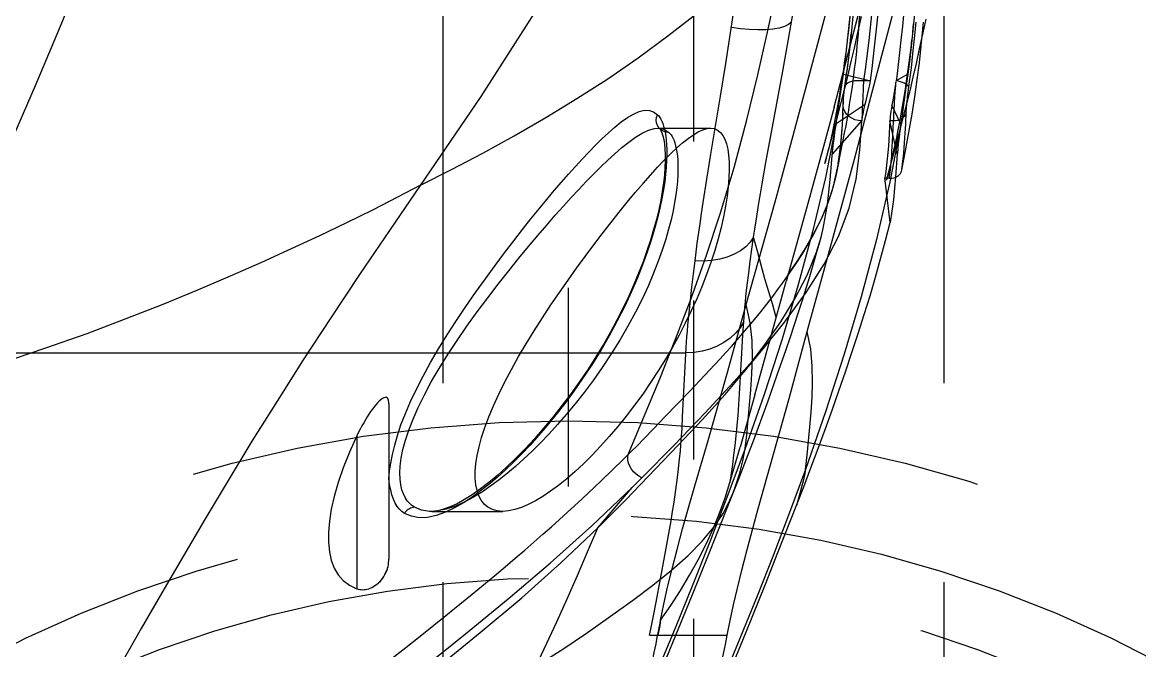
# Model space of a CAD drawing. Header units: inches. Extents: x 143011 to 144494, y -46023 to -44974.
# Drawn here: x 143811.85 to 143829.7, y -45223.59 to -45213.56 of the extents above; entities that cross this region are included whole.
import ezdxf

# ---------------------------------------------------------------- set-up
doc = ezdxf.new("R2010")
doc.units = ezdxf.units.IN
doc.header["$LTSCALE"] = 2
doc.header["$MEASUREMENT"] = 0
for name, pattern in [('CENTER', [50.8, 31.75, -6.35, 6.35, -6.35]), ('DASHED', [0.75, 0.5, -0.25]), ('HIDDEN', [9.525, 6.35, -3.175])]:
    doc.linetypes.add(name, pattern=pattern)
doc.layers.get('0').update_dxf_attribs({"linetype": 'CONTINUOUS'})
for name, color, linetype in [('CAV-COR', 1, 'CONTINUOUS'), ('DEFAULT_2', 8, 'HIDDEN'), ('SP', 3, 'CONTINUOUS'), ('wr2', 41, 'DASHED')]:
    doc.layers.add(name, color=color, linetype=linetype)

# ---------------------------------------------------------------- blocks, each defined once
blk = doc.blocks.new('20151030.171830')
at = {"color": 8, "linetype": 'HIDDEN'}
blk.add_circle((0, 0), 21.5, dxfattribs=at)
at = {"layer": 'SP', "linetype": 'CENTER', "ltscale": 0.25}
blk.add_line((0, -24), (0, 24), dxfattribs=at)
at = {"layer": 'SP', "linetype": 'HIDDEN'}
for radius in [20, 19]:
    blk.add_circle((0, 0), radius, dxfattribs=at)

msp = doc.modelspace()

# ---------------------------------------------------------------- linework, layer by layer
at = {"layer": 'CAV-COR', "linetype": 'ByBlock'}
for p, q in [((143825.284, -45215.212), (143825.874, -45212.96)), ((143825.93, -45213.383), (143825.908, -45213.615)), ((143825.908, -45213.615), (143825.885, -45213.841)), ((143826.104, -45213.816), (143826.13, -45213.555)), ((143825.885, -45213.841), (143825.869, -45213.988)), ((143825.869, -45213.988), (143825.853, -45214.134)), ((143825.853, -45214.134), (143825.836, -45214.278)), ((143825.293, -45214.493), (143825.241, -45214.489)), ((143825.288, -45214.598), (143825.293, -45214.493)), ((143825.4, -45214.493), (143825.293, -45214.493)), ((143825.371, -45214.616), (143825.386, -45214.553)), ((143825.386, -45214.553), (143825.4, -45214.493)), ((143826.106, -45214.744), (143826.146, -45214.47)), ((143825.273, -45214.928), (143825.28, -45214.766)), ((143825.28, -45214.766), (143825.288, -45214.598)), ((143825.782, -45214.851), (143825.789, -45214.736)), ((143825.269, -45215.023), (143825.273, -45214.928)), ((143825.775, -45214.959), (143825.782, -45214.851)), ((143825.267, -45215.102), (143825.269, -45215.023)), ((143825.286, -45214.995), (143825.294, -45214.954)), ((143825.772, -45215.009), (143825.775, -45214.959)), ((143825.961, -45215.184), (143825.97, -45214.988)), ((143822.001, -45215.246), (143822.847, -45215.246)), ((143825.709, -45215.131), (143825.704, -45215.232)), ((143825.768, -45215.131), (143825.709, -45215.131)), ((143825.762, -45215.259), (143825.768, -45215.131)), ((143824.953, -45215.493), (143824.986, -45215.323)), ((143824.889, -45215.812), (143824.921, -45215.653)), ((143824.921, -45215.653), (143824.953, -45215.493)), ((143824.853, -45215.982), (143824.889, -45215.812)), ((143825.699, -45216.045), (143825.711, -45215.953)), ((143825.712, -45216.755), (143825.628, -45216.04)), ((143825.628, -45216.04), (143825.699, -45216.045)), ((143824.389, -45218.494), (143824.714, -45217.315)), ((143824.098, -45219.562), (143824.389, -45218.494)), ((143822.032, -45219.249), (143822.233, -45218.75)), ((143823.909, -45219.187), (143824.05, -45218.782)), ((143822.75, -45219.195), (143822.914, -45219.019)), ((143822.519, -45219.438), (143822.75, -45219.195)), ((143823.762, -45219.601), (143823.909, -45219.187)), ((143821.529, -45220.458), (143822.032, -45219.249)), ((143822.117, -45219.858), (143822.519, -45219.438)), ((143817.707, -45219.646), (143817.707, -45222.128)), ((143821.941, -45220.041), (143822.117, -45219.858)), ((143821.778, -45220.207), (143821.941, -45220.041)), ((143817.197, -45220.158), (143817.197, -45222.601)), ((143821.676, -45220.311), (143821.778, -45220.207)), ((143821.45, -45220.536), (143821.577, -45220.41)), ((143821.577, -45220.41), (143821.676, -45220.311)), ((143823.283, -45220.871), (143823.445, -45220.457)), ((143821.281, -45220.701), (143821.45, -45220.536)), ((143821.67, -45220.907), (143821.745, -45220.832)), ((143821.042, -45221.629), (143821.593, -45220.982)), ((143821.593, -45220.982), (143821.67, -45220.907)), ((143822.811, -45222.06), (143823.283, -45220.871)), ((143823.92, -45222.024), (143824.332, -45220.974)), ((143818.394, -45221.366), (143819.526, -45221.366)), ((143818.462, -45221.433), (143818.322, -45221.463)), ((143823.72, -45222.526), (143823.92, -45222.024)), ((143819.04, -45222.686), (143819.398, -45222.389)), ((143823.416, -45223.279), (143823.72, -45222.526)), ((143818.644, -45223.009), (143819.04, -45222.686)), ((143819.652, -45224.691), (143820.388, -45223.128)), ((143821.995, -45224.056), (143822.412, -45223.044)), ((143823.003, -45224.286), (143823.416, -45223.279)), ((143822.289, -45223.344), (143823.112, -45223.344))]:
    msp.add_line(p, q, dxfattribs=at)
for points in [[(143824.541, -45204.478), (143824.047, -45205.646), (143823.51, -45206.842), (143822.92, -45208.072), (143822.28, -45209.336), (143821.6, -45210.638), (143820.87, -45211.981), (143820.066, -45213.353), (143819.176, -45214.743)], [(143810.815, -45217.425), (143811.666, -45215.488), (143812.066, -45214.564), (143812.449, -45213.657), (143812.816, -45212.763), (143813.164, -45211.885), (143813.495, -45211.02), (143813.807, -45210.171), (143814.103, -45209.335), (143814.386, -45208.511), (143814.659, -45207.698), (143814.923, -45206.897), (143815.162, -45206.115)], [(143825.293, -45214.493), (143825.323, -45214.272), (143825.35, -45214.056), (143825.375, -45213.844), (143825.397, -45213.637), (143825.418, -45213.435), (143825.436, -45213.235), (143825.454, -45213.038), (143825.47, -45212.843), (143825.485, -45212.649), (143825.499, -45212.455), (143825.564, -45211.476)], [(143818.212, -45216.155), (143818.709, -45215.905), (143819.208, -45215.646), (143819.711, -45215.369), (143820.212, -45215.077), (143820.71, -45214.773), (143821.205, -45214.456), (143821.689, -45214.124), (143822.16, -45213.774), (143822.63, -45213.409), (143823.099, -45213.032), (143823.575, -45212.642), (143824.063, -45212.221)], [(143823.125, -45216.194), (143823.22, -45215.876), (143823.418, -45215.135), (143823.598, -45214.395), (143823.763, -45213.666), (143823.918, -45212.94), (143824.063, -45212.221)], [(143825.146, -45214.304), (143825.157, -45214.21), (143825.168, -45214.116), (143825.178, -45214.022), (143825.187, -45213.929), (143825.196, -45213.835), (143825.205, -45213.742), (143825.213, -45213.648), (143825.22, -45213.555), (143825.227, -45213.462), (143825.234, -45213.369), (143825.239, -45213.278), (143825.245, -45213.187)], [(143825.4, -45214.493), (143825.425, -45214.294), (143825.448, -45214.098), (143825.47, -45213.904), (143825.49, -45213.712), (143825.508, -45213.522), (143825.525, -45213.335)], [(143826.146, -45214.47), (143826.18, -45214.201), (143826.21, -45213.933), (143826.234, -45213.667), (143826.243, -45213.553)], [(143826.005, -45214.636), (143826.024, -45214.499), (143826.037, -45214.393), (143826.051, -45214.284), (143826.064, -45214.173), (143826.077, -45214.059), (143826.104, -45213.816)], [(143824.986, -45215.323), (143825.003, -45215.234), (143825.019, -45215.143), (143825.035, -45215.052), (143825.051, -45214.959), (143825.066, -45214.866), (143825.081, -45214.773), (143825.095, -45214.679), (143825.109, -45214.585), (143825.122, -45214.492), (143825.134, -45214.398), (143825.146, -45214.304)], [(143825.836, -45214.278), (143825.818, -45214.421), (143825.809, -45214.493)], [(143825.241, -45214.489), (143825.19, -45214.489), (143825.142, -45214.493), (143825.121, -45214.496)], [(143825.806, -45214.507), (143825.8, -45214.539), (143825.794, -45214.575), (143825.771, -45214.701)], [(143825.789, -45214.736), (143825.798, -45214.618), (143825.802, -45214.561), (143825.806, -45214.507)], [(143826.01, -45214.602), (143826.007, -45214.586), (143825.998, -45214.571), (143825.983, -45214.556), (143825.963, -45214.541), (143825.938, -45214.528), (143825.909, -45214.516), (143825.877, -45214.506), (143825.843, -45214.498), (143825.809, -45214.493)], [(143819.176, -45214.743), (143817.716, -45216.878), (143817.237, -45217.584), (143816.779, -45218.274), (143816.34, -45218.947), (143815.921, -45219.603), (143815.52, -45220.245), (143815.14, -45220.874), (143814.775, -45221.487), (143814.082, -45222.668)], [(143825.314, -45214.865), (143825.328, -45214.805), (143825.371, -45214.616)], [(143825.771, -45214.701), (143825.764, -45214.746), (143825.742, -45214.881)], [(143825.9, -45215.914), (143825.959, -45215.609), (143826.012, -45215.313), (143826.062, -45215.025), (143826.106, -45214.744)], [(143825.97, -45214.988), (143825.971, -45214.965), (143825.973, -45214.94), (143825.975, -45214.912), (143825.977, -45214.881), (143825.981, -45214.848), (143825.984, -45214.814), (143825.988, -45214.779), (143825.992, -45214.742), (143825.997, -45214.706), (143826.001, -45214.671), (143826.005, -45214.636)], [(143825.294, -45214.954), (143825.304, -45214.911), (143825.314, -45214.865)], [(143825.742, -45214.881), (143825.733, -45214.93), (143825.726, -45214.977), (143825.72, -45215.021), (143825.715, -45215.062), (143825.711, -45215.099), (143825.709, -45215.131)], [(143817.708, -45220.838), (143817.719, -45220.721), (143817.738, -45220.594), (143817.766, -45220.457), (143817.801, -45220.31), (143817.845, -45220.154), (143817.901, -45219.986), (143817.971, -45219.805), (143818.053, -45219.613), (143818.148, -45219.414), (143818.255, -45219.205), (143818.374, -45218.989), (143818.502, -45218.769), (143818.641, -45218.545), (143818.788, -45218.318), (143818.938, -45218.093), (143819.093, -45217.871), (143819.25, -45217.651), (143819.404, -45217.439), (143819.554, -45217.238), (143819.701, -45217.046), (143819.843, -45216.865), (143819.977, -45216.695), (143820.106, -45216.537), (143820.23, -45216.386), (143820.349, -45216.244), (143820.464, -45216.11), (143820.577, -45215.982), (143820.687, -45215.858), (143820.794, -45215.74), (143820.901, -45215.628), (143821.006, -45215.519), (143821.11, -45215.415), (143821.213, -45215.319), (143821.316, -45215.229), (143821.418, -45215.146), (143821.516, -45215.077), (143821.612, -45215.021), (143821.705, -45214.98), (143821.79, -45214.959), (143821.867, -45214.962), (143821.936, -45214.986), (143822, -45215.031)], [(143821.978, -45215.119), (143821.984, -45215.074), (143822, -45215.031)], [(143822.023, -45215.246), (143822.021, -45215.243), (143821.997, -45215.205), (143821.983, -45215.163), (143821.978, -45215.119)], [(143822, -45215.031), (143822.018, -45215.051), (143822.035, -45215.076), (143822.051, -45215.105), (143822.067, -45215.137), (143822.082, -45215.173), (143822.095, -45215.215), (143822.104, -45215.246)], [(143825.151, -45215.111), (143825.1, -45215.088), (143825.055, -45215.058), (143825.037, -45215.041)], [(143825.263, -45215.131), (143825.206, -45215.125), (143825.151, -45215.111)], [(143825.263, -45215.131), (143825.264, -45215.127), (143825.264, -45215.122), (143825.265, -45215.117), (143825.266, -45215.112), (143825.266, -45215.107), (143825.267, -45215.102)], [(143825.267, -45215.102), (143825.273, -45215.07), (143825.279, -45215.034), (143825.286, -45214.995)], [(143825.768, -45215.131), (143825.769, -45215.095), (143825.77, -45215.054), (143825.772, -45215.009)], [(143825.951, -45215.039), (143825.934, -45215.062), (143825.913, -45215.082), (143825.889, -45215.1), (143825.861, -45215.113), (143825.831, -45215.123), (143825.8, -45215.129), (143825.768, -45215.131)], [(143825.97, -45214.988), (143825.963, -45215.014), (143825.951, -45215.039)], [(143818.117, -45221.299), (143818.075, -45221.271), (143818.036, -45221.236), (143818.001, -45221.195), (143817.968, -45221.145), (143817.939, -45221.087), (143817.916, -45221.019), (143817.898, -45220.941), (143817.887, -45220.853), (143817.884, -45220.752), (143817.89, -45220.641), (143817.906, -45220.517), (143817.933, -45220.38), (143817.974, -45220.23), (143818.027, -45220.068), (143818.094, -45219.893), (143818.177, -45219.705), (143818.275, -45219.507), (143818.385, -45219.299), (143818.51, -45219.084), (143818.649, -45218.863), (143818.796, -45218.637), (143818.953, -45218.41), (143819.119, -45218.181), (143819.286, -45217.956), (143819.453, -45217.737), (143819.622, -45217.523), (143819.784, -45217.322), (143819.939, -45217.134), (143820.087, -45216.958), (143820.229, -45216.793), (143820.364, -45216.638), (143820.494, -45216.494), (143820.619, -45216.356), (143820.741, -45216.225), (143820.86, -45216.1), (143820.977, -45215.981), (143821.092, -45215.866), (143821.205, -45215.758), (143821.318, -45215.654), (143821.43, -45215.557), (143821.54, -45215.469), (143821.648, -45215.391), (143821.754, -45215.326), (143821.856, -45215.279), (143821.95, -45215.252), (143822.008, -45215.246)], [(143819.288, -45221.299), (143819.23, -45221.25), (143819.182, -45221.188), (143819.144, -45221.115), (143819.115, -45221.032), (143819.097, -45220.94), (143819.088, -45220.837), (143819.088, -45220.726), (143819.098, -45220.605), (143819.118, -45220.475), (143819.148, -45220.334), (143819.189, -45220.184), (143819.241, -45220.025), (143819.304, -45219.856), (143819.378, -45219.678), (143819.463, -45219.492), (143819.559, -45219.299), (143819.665, -45219.099), (143819.779, -45218.895), (143819.901, -45218.688), (143820.03, -45218.48), (143820.162, -45218.273), (143820.296, -45218.07), (143820.433, -45217.869), (143820.569, -45217.673), (143820.706, -45217.481), (143820.843, -45217.294), (143820.979, -45217.111), (143821.115, -45216.931), (143821.251, -45216.757), (143821.385, -45216.589), (143821.515, -45216.427), (143821.643, -45216.274), (143821.766, -45216.13), (143821.884, -45215.995), (143821.997, -45215.871), (143822.106, -45215.756), (143822.209, -45215.653), (143822.306, -45215.56), (143822.399, -45215.479), (143822.487, -45215.409), (143822.57, -45215.351), (143822.647, -45215.305), (143822.72, -45215.272), (143822.788, -45215.252), (143822.847, -45215.246)], [(143822.847, -45215.246), (143822.907, -45215.254), (143822.958, -45215.276), (143823.005, -45215.313)], [(143824.659, -45217.42), (143824.89, -45216.977), (143825.059, -45216.526), (143825.17, -45216.062), (143825.229, -45215.597), (143825.263, -45215.131)], [(143825.704, -45215.232), (143825.698, -45215.333), (143825.691, -45215.434), (143825.684, -45215.535), (143825.676, -45215.636), (143825.667, -45215.737)], [(143825.73, -45215.779), (143825.737, -45215.697), (143825.742, -45215.618), (143825.747, -45215.541), (143825.752, -45215.467), (143825.762, -45215.259)], [(143825.9, -45215.914), (143825.912, -45215.82), (143825.922, -45215.73), (143825.931, -45215.643), (143825.938, -45215.56), (143825.944, -45215.479), (143825.949, -45215.402), (143825.953, -45215.327), (143825.961, -45215.184)], [(143823.005, -45215.313), (143823.042, -45215.361), (143823.073, -45215.422), (143823.098, -45215.495), (143823.118, -45215.581), (143823.132, -45215.678), (143823.14, -45215.788), (143823.142, -45215.908), (143823.138, -45216.039), (143823.127, -45216.181), (143823.109, -45216.332), (143823.084, -45216.492), (143823.052, -45216.66), (143823.012, -45216.835), (143822.965, -45217.016), (143822.911, -45217.202), (143822.849, -45217.392), (143822.779, -45217.584), (143822.704, -45217.778), (143822.623, -45217.971), (143822.535, -45218.164), (143822.441, -45218.358), (143822.342, -45218.551), (143822.237, -45218.743), (143822.126, -45218.934), (143822.009, -45219.123), (143821.888, -45219.31), (143821.762, -45219.493), (143821.632, -45219.671), (143821.498, -45219.845), (143821.363, -45220.012), (143821.227, -45220.172), (143821.089, -45220.325), (143820.953, -45220.469), (143820.816, -45220.604), (143820.681, -45220.73), (143820.548, -45220.846), (143820.418, -45220.951), (143820.291, -45221.045), (143820.168, -45221.127), (143820.049, -45221.199), (143819.933, -45221.258), (143819.823, -45221.304), (143819.718, -45221.338), (143819.618, -45221.359), (143819.526, -45221.366)], [(143825.667, -45215.737), (143825.655, -45215.838), (143825.643, -45215.939), (143825.628, -45216.04)], [(143825.711, -45215.953), (143825.721, -45215.865), (143825.73, -45215.779)], [(143822.914, -45219.019), (143822.999, -45218.927), (143823.087, -45218.831), (143823.177, -45218.731), (143823.268, -45218.627), (143823.361, -45218.52), (143823.455, -45218.409), (143823.551, -45218.295), (143823.646, -45218.177), (143823.742, -45218.057), (143823.837, -45217.933), (143823.931, -45217.807), (143824.025, -45217.677), (143824.118, -45217.544), (143824.21, -45217.407), (143824.301, -45217.267), (143824.389, -45217.123), (143824.475, -45216.976), (143824.555, -45216.824), (143824.629, -45216.667), (143824.696, -45216.506), (143824.755, -45216.341), (143824.806, -45216.172), (143824.853, -45215.982)], [(143825.699, -45216.045), (143825.723, -45216.045), (143825.746, -45216.044), (143825.769, -45216.039), (143825.791, -45216.033), (143825.811, -45216.024), (143825.83, -45216.013), (143825.848, -45216), (143825.863, -45215.985)], [(143825.863, -45215.985), (143825.876, -45215.969), (143825.887, -45215.951), (143825.894, -45215.933), (143825.9, -45215.914)], [(143818.212, -45216.155), (143817.843, -45216.349), (143817.448, -45216.553), (143817.032, -45216.758), (143816.598, -45216.965), (143816.146, -45217.175), (143815.672, -45217.39), (143815.175, -45217.61), (143814.651, -45217.833), (143814.096, -45218.06), (143813.508, -45218.292), (143812.883, -45218.528), (143812.21, -45218.767), (143811.484, -45219.007), (143810.7, -45219.246), (143809.856, -45219.484)], [(143825.66, -45216.311), (143825.493, -45217.025), (143825.248, -45217.939), (143824.978, -45218.854), (143824.682, -45219.775), (143824.359, -45220.695)], [(143824.332, -45220.974), (143824.448, -45220.67), (143824.563, -45220.364), (143824.676, -45220.056), (143824.786, -45219.747), (143824.893, -45219.441), (143824.999, -45219.135), (143825.102, -45218.828), (143825.203, -45218.523), (143825.299, -45218.221), (143825.391, -45217.921), (143825.478, -45217.625), (143825.561, -45217.332), (143825.639, -45217.042), (143825.712, -45216.755)], [(143823.684, -45218.77), (143824.032, -45218.338), (143824.371, -45217.871), (143824.659, -45217.42)], [(143824.05, -45218.782), (143824.119, -45218.581), (143824.185, -45218.382), (143824.25, -45218.185), (143824.312, -45217.992), (143824.334, -45217.922)], [(143824.359, -45220.695), (143824.389, -45220.467), (143824.41, -45220.244), (143824.43, -45220.016), (143824.449, -45219.781), (143824.465, -45219.544), (143824.473, -45219.3), (143824.469, -45219.045), (143824.444, -45218.775), (143824.389, -45218.494)], [(143821.745, -45220.832), (143822.261, -45220.306), (143822.751, -45219.795), (143823.217, -45219.298), (143823.684, -45218.77)], [(143822.323, -45220.314), (143822.712, -45219.903), (143823.076, -45219.5), (143823.345, -45219.18)], [(143817.707, -45219.646), (143817.706, -45219.619), (143817.703, -45219.596), (143817.698, -45219.577), (143817.69, -45219.561), (143817.679, -45219.55), (143817.665, -45219.544), (143817.648, -45219.545), (143817.628, -45219.551), (143817.606, -45219.563), (143817.582, -45219.581), (143817.555, -45219.605), (143817.528, -45219.632), (143817.5, -45219.663), (143817.472, -45219.697), (143817.444, -45219.734), (143817.416, -45219.773), (143817.389, -45219.814), (143817.361, -45219.857), (143817.333, -45219.903), (143817.305, -45219.95), (143817.277, -45220), (143817.25, -45220.051), (143817.223, -45220.103), (143817.197, -45220.158)], [(143823.112, -45223.344), (143823.158, -45223.11), (143823.212, -45222.859), (143823.273, -45222.59), (143823.344, -45222.302), (143823.422, -45221.995), (143823.507, -45221.675), (143823.598, -45221.343), (143824.098, -45219.562)], [(143823.445, -45220.457), (143823.528, -45220.239), (143823.609, -45220.023), (143823.762, -45219.601)], [(143817.197, -45220.158), (143817.079, -45220.422), (143816.979, -45220.671), (143816.897, -45220.907), (143816.834, -45221.126), (143816.788, -45221.329), (143816.758, -45221.52), (143816.742, -45221.697), (143816.742, -45221.859), (143816.757, -45222.01), (143816.788, -45222.147), (143816.834, -45222.27), (143816.898, -45222.378), (143816.98, -45222.471), (143817.079, -45222.546), (143817.197, -45222.601)], [(143821.042, -45221.629), (143821.492, -45221.179), (143822.323, -45220.314)], [(143821.745, -45220.832), (143821.699, -45220.805), (143821.655, -45220.772), (143821.616, -45220.734), (143821.582, -45220.69), (143821.556, -45220.644), (143821.536, -45220.596), (143821.525, -45220.548), (143821.523, -45220.502), (143821.529, -45220.458)], [(143819.398, -45222.389), (143819.565, -45222.249), (143819.724, -45222.114), (143819.877, -45221.983), (143820.025, -45221.855), (143820.167, -45221.731), (143820.303, -45221.611), (143820.433, -45221.495), (143820.557, -45221.383), (143820.676, -45221.274), (143820.789, -45221.17), (143820.896, -45221.069), (143820.999, -45220.972), (143821.098, -45220.879), (143821.281, -45220.701)], [(143824.359, -45220.695), (143824.105, -45221.382), (143823.848, -45222.058), (143823.587, -45222.721), (143823.324, -45223.368), (143823.06, -45224.002), (143822.795, -45224.622)], [(143824.359, -45220.695), (143824.343, -45220.786), (143824.322, -45220.882), (143824.299, -45220.981), (143824.273, -45221.079), (143824.245, -45221.177), (143824.215, -45221.274)], [(143815.596, -45225.815), (143816.248, -45225.363), (143816.908, -45224.888), (143817.573, -45224.39), (143818.248, -45223.867), (143818.931, -45223.323), (143819.615, -45222.763), (143820.289, -45222.189), (143820.951, -45221.596), (143821.593, -45220.982)], [(143817.956, -45221.398), (143817.915, -45221.369), (143817.877, -45221.332), (143817.842, -45221.287), (143817.81, -45221.233), (143817.782, -45221.172), (143817.757, -45221.102), (143817.737, -45221.023), (143817.72, -45220.934), (143817.708, -45220.838)], [(143820.054, -45223.835), (143820.484, -45223.565), (143820.88, -45223.299), (143821.249, -45223.039), (143821.597, -45222.788), (143821.923, -45222.544), (143822.221, -45222.306), (143822.485, -45222.072), (143822.712, -45221.843), (143822.898, -45221.618), (143823.044, -45221.4), (143823.155, -45221.186), (143823.204, -45221.071)], [(143818.117, -45221.299), (143818.096, -45221.302), (143818.075, -45221.307), (143818.055, -45221.314), (143818.035, -45221.323), (143818.017, -45221.334), (143817.999, -45221.348), (143817.983, -45221.363), (143817.969, -45221.38), (143817.956, -45221.398)], [(143818.386, -45221.366), (143818.354, -45221.365), (143818.231, -45221.346), (143818.117, -45221.299)], [(143819.526, -45221.366), (143819.439, -45221.358), (143819.36, -45221.336), (143819.288, -45221.299)], [(143818.322, -45221.463), (143818.192, -45221.466), (143818.07, -45221.444), (143817.956, -45221.398)], [(143815.566, -45226.053), (143816.286, -45225.544), (143817.004, -45225.012), (143817.73, -45224.451), (143818.462, -45223.872), (143819.168, -45223.302), (143819.831, -45222.745), (143820.456, -45222.188), (143821.042, -45221.629)], [(143820.388, -45223.128), (143820.555, -45222.763), (143820.72, -45222.392), (143820.881, -45222.014), (143821.042, -45221.629)], [(143822.412, -45223.044), (143822.545, -45222.718), (143822.811, -45222.06)], [(143817.684, -45222.282), (143817.686, -45222.275), (143817.694, -45222.244), (143817.7, -45222.213), (143817.704, -45222.183), (143817.706, -45222.155), (143817.707, -45222.128)], [(143817.197, -45222.601), (143817.219, -45222.607), (143817.242, -45222.612), (143817.265, -45222.615), (143817.288, -45222.616), (143817.312, -45222.615), (143817.336, -45222.612), (143817.36, -45222.607), (143817.385, -45222.6), (143817.41, -45222.591), (143817.435, -45222.58), (143817.46, -45222.567), (143817.485, -45222.551), (143817.51, -45222.533), (143817.535, -45222.512), (143817.541, -45222.507)], [(143814.082, -45222.668), (143813.754, -45223.235), (143813.438, -45223.79), (143813.135, -45224.332)], [(143816.106, -45224.943), (143816.324, -45224.788), (143816.549, -45224.626), (143816.78, -45224.458), (143817.018, -45224.281), (143817.261, -45224.098), (143817.502, -45223.914), (143817.741, -45223.728), (143817.979, -45223.541), (143818.209, -45223.359), (143818.644, -45223.009)], [(143822.741, -45224.804), (143822.835, -45224.486), (143822.874, -45224.349), (143822.912, -45224.21), (143822.948, -45224.069), (143822.984, -45223.927), (143823.018, -45223.784), (143823.051, -45223.639), (143823.082, -45223.492), (143823.112, -45223.344)]]:
    msp.add_lwpolyline(points, dxfattribs=at)
msp.add_arc((143817.197, -45222.131), 0.51, 312.5791, 342.6133, dxfattribs=at)
at = {"layer": 'DEFAULT_2', "color": 8, "linetype": 'HIDDEN'}
for p, q in [((143824.129, -45215.502), (143824.824, -45212.902)), ((143824.088, -45213.827), (143824.183, -45213.279)), ((143824.816, -45214.913), (143825.254, -45213.24)), ((143823.088, -45214.212), (143823.224, -45213.343)), ((143825.074, -45213.413), (143825.057, -45213.579)), ((143825.187, -45213.768), (143825.253, -45213.462)), ((143826.235, -45213.747), (143826.286, -45213.506)), ((143825.045, -45213.688), (143825.033, -45213.797)), ((143825.057, -45213.579), (143825.045, -45213.688)), ((143826.082, -45213.581), (143826.069, -45213.709)), ((143823.997, -45214.335), (143824.088, -45213.827)), ((143825.033, -45213.797), (143825.021, -45213.902)), ((143825.07, -45213.946), (143825.092, -45213.742)), ((143825.142, -45213.967), (143825.187, -45213.768)), ((143826.055, -45213.837), (143826.041, -45213.961)), ((143826.184, -45213.982), (143826.235, -45213.747)), ((143825.009, -45214.005), (143824.995, -45214.107)), ((143825.021, -45213.902), (143825.009, -45214.005)), ((143825.098, -45214.161), (143825.142, -45213.967)), ((143826.041, -45213.961), (143826.027, -45214.08)), ((143826.133, -45214.211), (143826.184, -45213.982)), ((143823.004, -45214.737), (143823.088, -45214.212)), ((143824.981, -45214.209), (143824.966, -45214.312)), ((143824.995, -45214.107), (143824.981, -45214.209)), ((143825.019, -45214.369), (143825.046, -45214.156)), ((143825.053, -45214.349), (143825.098, -45214.161)), ((143826.013, -45214.195), (143825.997, -45214.308)), ((143826.027, -45214.08), (143826.013, -45214.195)), ((143826.081, -45214.434), (143826.133, -45214.211)), ((143824.931, -45214.627), (143824.966, -45214.385)), ((143824.966, -45214.312), (143824.951, -45214.417)), ((143824.966, -45214.385), (143825.4, -45214.493)), ((143824.985, -45214.617), (143825.023, -45214.339)), ((143825.009, -45214.53), (143825.053, -45214.349)), ((143825.995, -45214.385), (143825.809, -45214.493)), ((143825.995, -45214.385), (143825.965, -45214.598)), ((143825.997, -45214.308), (143825.981, -45214.422)), ((143824.933, -45214.525), (143824.915, -45214.636)), ((143824.951, -45214.417), (143824.933, -45214.525)), ((143824.965, -45214.707), (143825.009, -45214.53)), ((143824.99, -45214.579), (143824.99, -45214.58)), ((143824.99, -45214.58), (143824.99, -45214.587)), ((143825.964, -45214.538), (143825.945, -45214.656)), ((143825.981, -45214.422), (143825.964, -45214.538)), ((143826.03, -45214.65), (143826.081, -45214.434)), ((143824.867, -45215.064), (143824.931, -45214.627)), ((143824.896, -45214.748), (143824.876, -45214.861)), ((143824.915, -45214.636), (143824.896, -45214.748)), ((143824.921, -45214.879), (143824.965, -45214.707)), ((143824.966, -45214.787), (143824.97, -45214.749)), ((143824.968, -45214.765), (143824.973, -45214.726)), ((143824.971, -45214.741), (143824.975, -45214.703)), ((143824.973, -45214.717), (143824.978, -45214.679)), ((143824.976, -45214.693), (143824.981, -45214.655)), ((143824.979, -45214.667), (143824.984, -45214.632)), ((143824.982, -45214.642), (143824.987, -45214.609)), ((143825.965, -45214.598), (143825.904, -45215.031)), ((143825.945, -45214.656), (143825.926, -45214.777)), ((143825.979, -45214.857), (143826.03, -45214.65)), ((143824.816, -45214.913), (143824.648, -45215.538)), ((143824.852, -45215.17), (143825.314, -45214.865)), ((143824.876, -45214.861), (143824.855, -45214.974)), ((143824.856, -45215.127), (143824.921, -45214.879)), ((143824.955, -45215.044), (143824.963, -45214.839)), ((143824.964, -45214.825), (143824.961, -45214.861)), ((143824.961, -45214.864), (143824.963, -45214.839)), ((143824.965, -45214.809), (143824.962, -45214.845)), ((143824.963, -45214.827), (143824.967, -45214.791)), ((143824.965, -45214.808), (143824.968, -45214.771)), ((143825.883, -45215.181), (143825.742, -45214.881)), ((143825.905, -45214.9), (143825.883, -45215.024)), ((143825.926, -45214.777), (143825.905, -45214.9)), ((143825.928, -45215.058), (143825.979, -45214.857)), ((143824.834, -45215.085), (143824.812, -45215.194)), ((143824.855, -45214.974), (143824.834, -45215.085)), ((143824.842, -45215.238), (143824.867, -45215.064)), ((143825.883, -45215.024), (143825.86, -45215.148)), ((143825.877, -45215.253), (143825.928, -45215.058)), ((143825.904, -45215.031), (143825.878, -45215.221)), ((143822.032, -45215.255), (143822.023, -45215.246)), ((143822.032, -45215.256), (143822.032, -45215.255)), ((143824.79, -45215.299), (143824.769, -45215.398)), ((143824.777, -45215.42), (143824.856, -45215.127)), ((143824.812, -45215.194), (143824.79, -45215.299)), ((143824.791, -45215.662), (143825.263, -45215.131)), ((143824.825, -45215.365), (143824.842, -45215.238)), ((143825.145, -45215.739), (143825.284, -45215.212)), ((143825.883, -45215.181), (143825.708, -45216.106)), ((143825.827, -45215.662), (143825.709, -45215.131)), ((143825.804, -45215.528), (143825.877, -45215.253)), ((143825.836, -45215.272), (143825.812, -45215.394)), ((143825.86, -45215.148), (143825.836, -45215.272)), ((143825.878, -45215.221), (143825.863, -45215.331)), ((143824.671, -45215.809), (143824.777, -45215.42)), ((143824.769, -45215.398), (143824.748, -45215.491)), ((143825.812, -45215.394), (143825.787, -45215.513)), ((143825.848, -45215.454), (143825.842, -45215.506)), ((143825.855, -45215.396), (143825.848, -45215.454)), ((143825.863, -45215.331), (143825.855, -45215.396)), ((143823.874, -45216.423), (143824.129, -45215.502)), ((143824.648, -45215.538), (143824.383, -45216.506)), ((143824.709, -45215.656), (143824.692, -45215.723)), ((143824.728, -45215.578), (143824.709, -45215.656)), ((143824.748, -45215.491), (143824.728, -45215.578)), ((143825.655, -45216.074), (143825.804, -45215.528)), ((143825.763, -45215.626), (143825.739, -45215.732)), ((143825.787, -45215.513), (143825.763, -45215.626)), ((143825.833, -45215.594), (143825.83, -45215.63)), ((143825.837, -45215.553), (143825.833, -45215.594)), ((143825.842, -45215.506), (143825.837, -45215.553)), ((143823.667, -45216.135), (143823.727, -45215.797)), ((143824.692, -45215.723), (143824.679, -45215.775)), ((143825.007, -45216.248), (143825.145, -45215.739)), ((143825.717, -45215.828), (143825.696, -45215.913)), ((143825.739, -45215.732), (143825.717, -45215.828)), ((143825.679, -45215.984), (143825.665, -45216.038)), ((143825.696, -45215.913), (143825.679, -45215.984)), ((143822.727, -45216.434), (143822.785, -45216.063)), ((143825.657, -45216.069), (143825.656, -45216.073)), ((143825.665, -45216.038), (143825.657, -45216.069)), ((143825.708, -45216.106), (143825.66, -45216.311)), ((143824.714, -45217.315), (143825.007, -45216.248)), ((143823.413, -45218.06), (143823.874, -45216.423)), ((143824.383, -45216.506), (143824.052, -45217.694)), ((143823.505, -45217.177), (143823.532, -45216.985)), ((143823.479, -45217.37), (143823.505, -45217.177)), ((143822.57, -45217.574), (143822.597, -45217.365)), ((143823.454, -45217.563), (143823.479, -45217.37)), ((143822.545, -45217.784), (143822.57, -45217.574)), ((143823.43, -45217.752), (143823.454, -45217.563)), ((143822.522, -45217.993), (143822.545, -45217.784)), ((143823.553, -45219.504), (143824.052, -45217.694)), ((143822.501, -45218.197), (143822.522, -45217.993)), ((143823.119, -45219.125), (143823.413, -45218.06)), ((143811.294, -45218.832), (143822.451, -45218.832)), ((143823.577, -45218.899), (143823.686, -45218.77)), ((143823.452, -45219.05), (143823.577, -45218.899)), ((143822.804, -45220.232), (143823.119, -45219.125)), ((143823.345, -45219.18), (143823.384, -45219.132)), ((143823.384, -45219.132), (143823.452, -45219.05)), ((143823.553, -45219.504), (143823.318, -45220.338)), ((143823.396, -45220.364), (143823.423, -45220.142)), ((143823.155, -45220.904), (143823.318, -45220.338)), ((143823.077, -45221.149), (143823.155, -45220.904)), ((143818.388, -45221.366), (143818.386, -45221.366)), ((143822.114, -45222.072), (143822.189, -45221.659)), ((143821.975, -45222.813), (143822.114, -45222.072)), ((143821.932, -45223.035), (143821.975, -45222.813)), ((143822.047, -45223.105), (143822.033, -45223.186)), ((143822.018, -45223.266), (143822.004, -45223.344)), ((143822.033, -45223.186), (143822.018, -45223.266)), ((143821.868, -45223.344), (143822.289, -45223.344))]:
    msp.add_line(p, q, dxfattribs=at)
for points in [[(143824.966, -45214.385), (143824.998, -45214.145), (143825.028, -45213.902), (143825.055, -45213.655), (143825.08, -45213.406), (143825.128, -45212.897)], [(143825.159, -45213.024), (143825.13, -45213.351), (143825.08, -45213.854), (143825.023, -45214.339)], [(143826.108, -45213.375), (143826.082, -45213.633), (143826.055, -45213.888), (143826.026, -45214.139), (143825.995, -45214.385)], [(143824.135, -45213.556), (143824.089, -45213.593), (143824.024, -45213.623), (143823.94, -45213.647), (143823.84, -45213.664), (143823.726, -45213.675), (143823.599, -45213.677), (143823.464, -45213.673), (143823.323, -45213.661), (143823.178, -45213.641)], [(143823.727, -45215.797), (143823.832, -45215.227), (143823.997, -45214.335)], [(143825.121, -45214.496), (143825.098, -45214.501), (143825.061, -45214.512), (143825.031, -45214.527), (143825.008, -45214.545), (143824.994, -45214.565), (143824.99, -45214.579)], [(143822.785, -45216.063), (143822.851, -45215.659), (143823.004, -45214.737)], [(143825.037, -45215.041), (143825.017, -45215.021), (143824.989, -45214.98), (143824.97, -45214.934), (143824.961, -45214.887), (143824.961, -45214.865)], [(143824.955, -45215.003), (143824.941, -45215.267), (143824.922, -45215.524), (143824.891, -45215.773), (143824.845, -45216.014), (143824.783, -45216.251), (143824.703, -45216.482), (143824.606, -45216.709), (143824.491, -45216.933), (143824.36, -45217.155), (143824.22, -45217.373), (143824.072, -45217.588)], [(143822.032, -45215.255), (143822.039, -45215.264), (143822.052, -45215.286), (143822.068, -45215.321), (143822.084, -45215.369), (143822.097, -45215.428), (143822.108, -45215.497), (143822.116, -45215.577), (143822.12, -45215.666), (143822.12, -45215.766), (143822.116, -45215.874), (143822.107, -45215.992), (143822.093, -45216.12), (143822.073, -45216.255), (143822.048, -45216.398), (143822.017, -45216.548), (143821.98, -45216.704), (143821.936, -45216.867), (143821.886, -45217.033), (143821.829, -45217.205), (143821.766, -45217.381), (143821.696, -45217.561), (143821.62, -45217.744), (143821.537, -45217.931), (143821.446, -45218.121), (143821.349, -45218.313), (143821.245, -45218.506), (143821.133, -45218.702), (143821.015, -45218.897), (143820.89, -45219.092), (143820.758, -45219.288), (143820.619, -45219.481), (143820.477, -45219.671), (143820.331, -45219.855), (143820.182, -45220.034), (143820.033, -45220.205), (143819.884, -45220.366), (143819.735, -45220.517), (143819.588, -45220.658), (143819.445, -45220.787), (143819.306, -45220.903), (143819.17, -45221.008), (143819.04, -45221.1), (143818.914, -45221.178), (143818.796, -45221.243), (143818.684, -45221.294), (143818.581, -45221.332), (143818.488, -45221.355), (143818.408, -45221.365), (143818.384, -45221.366)], [(143822.009, -45215.246), (143822.034, -45215.247), (143822.11, -45215.267), (143822.178, -45215.313)], [(143822.01, -45215.246), (143822.012, -45215.246), (143822.018, -45215.246), (143822.02, -45215.247), (143822.022, -45215.248), (143822.027, -45215.251), (143822.032, -45215.255), (143822.032, -45215.256)], [(143822.178, -45215.313), (143822.133, -45215.31), (143822.091, -45215.296), (143822.052, -45215.274), (143822.032, -45215.256)], [(143822.104, -45215.246), (143822.108, -45215.262), (143822.119, -45215.313), (143822.128, -45215.372)], [(143824.852, -45215.17), (143824.681, -45216.036), (143824.474, -45216.901), (143824.24, -45217.766), (143823.982, -45218.633), (143823.701, -45219.499), (143823.396, -45220.364)], [(143824.884, -45215.816), (143824.911, -45215.629), (143824.93, -45215.438), (143824.944, -45215.244)], [(143822.178, -45215.313), (143822.196, -45215.332), (143822.214, -45215.355), (143822.23, -45215.381), (143822.246, -45215.411), (143822.261, -45215.445), (143822.275, -45215.483), (143822.287, -45215.526), (143822.298, -45215.575), (143822.308, -45215.629), (143822.315, -45215.689), (143822.321, -45215.755), (143822.324, -45215.828), (143822.324, -45215.909), (143822.322, -45215.997), (143822.316, -45216.093), (143822.305, -45216.198), (143822.291, -45216.311), (143822.271, -45216.434), (143822.246, -45216.566), (143822.214, -45216.708), (143822.175, -45216.86), (143822.128, -45217.021), (143822.073, -45217.192), (143822.009, -45217.372), (143821.935, -45217.561), (143821.851, -45217.758), (143821.756, -45217.965), (143821.647, -45218.182), (143821.526, -45218.407), (143821.397, -45218.63), (143821.26, -45218.85), (143821.116, -45219.067), (143820.971, -45219.273), (143820.827, -45219.466), (143820.683, -45219.648), (143820.541, -45219.819), (143820.401, -45219.98), (143820.264, -45220.13), (143820.128, -45220.272), (143819.995, -45220.405), (143819.864, -45220.529), (143819.732, -45220.647), (143819.602, -45220.758), (143819.471, -45220.861), (143819.338, -45220.96), (143819.201, -45221.054), (143819.061, -45221.138), (143818.919, -45221.215), (143818.773, -45221.28), (143818.624, -45221.33), (143818.483, -45221.359), (143818.388, -45221.366)], [(143822.128, -45215.372), (143822.136, -45215.436), (143822.142, -45215.507), (143822.145, -45215.586), (143822.145, -45215.672), (143822.143, -45215.765), (143822.137, -45215.868), (143822.127, -45215.98), (143822.113, -45216.1), (143822.093, -45216.231), (143822.068, -45216.372), (143822.037, -45216.523), (143821.998, -45216.684), (143821.952, -45216.855), (143821.897, -45217.036), (143821.834, -45217.227), (143821.76, -45217.427), (143821.677, -45217.637), (143821.583, -45217.856), (143821.474, -45218.086), (143821.354, -45218.325), (143821.226, -45218.561), (143821.09, -45218.794), (143820.947, -45219.025), (143820.802, -45219.244), (143820.659, -45219.448), (143820.516, -45219.642), (143820.374, -45219.824), (143820.235, -45219.995), (143820.098, -45220.155), (143819.962, -45220.306), (143819.829, -45220.447), (143819.698, -45220.58), (143819.567, -45220.705), (143819.437, -45220.823), (143819.306, -45220.935), (143819.173, -45221.039), (143819.036, -45221.138), (143818.897, -45221.231), (143818.756, -45221.31)], [(143824.757, -45216.068), (143824.794, -45215.622), (143824.799, -45215.579), (143824.804, -45215.531), (143824.81, -45215.479), (143824.817, -45215.424), (143824.825, -45215.365)], [(143825.83, -45215.63), (143825.828, -45215.646), (143825.827, -45215.662)], [(143824.679, -45215.775), (143824.671, -45215.806), (143824.67, -45215.813)], [(143825.827, -45215.662), (143825.8, -45216.021), (143825.784, -45216.203), (143825.766, -45216.385), (143825.742, -45216.569), (143825.712, -45216.755)], [(143822.233, -45218.75), (143822.286, -45218.618), (143822.535, -45217.965), (143822.776, -45217.291), (143823.005, -45216.597), (143823.125, -45216.194)], [(143823.571, -45216.727), (143823.616, -45216.444), (143823.64, -45216.293), (143823.667, -45216.135)], [(143824.609, -45216.988), (143824.643, -45216.851), (143824.713, -45216.464), (143824.757, -45216.068)], [(143822.633, -45217.083), (143822.677, -45216.773), (143822.701, -45216.607), (143822.727, -45216.434)], [(143823.532, -45216.985), (143823.551, -45216.859), (143823.571, -45216.727)], [(143823.532, -45216.985), (143823.478, -45217.066), (143823.407, -45217.139), (143823.321, -45217.205), (143823.222, -45217.26), (143823.112, -45217.305), (143822.991, -45217.339), (143822.864, -45217.36), (143822.731, -45217.369), (143822.597, -45217.365)], [(143822.597, -45217.365), (143822.614, -45217.227), (143822.633, -45217.083)], [(143823.345, -45219.18), (143823.407, -45219.104), (143823.702, -45218.716), (143823.965, -45218.337), (143824.196, -45217.963), (143824.387, -45217.594), (143824.535, -45217.227), (143824.609, -45216.988)], [(143823.713, -45217.65), (143823.652, -45217.433), (143823.592, -45217.211), (143823.532, -45216.985)], [(143824.334, -45217.922), (143824.371, -45217.802), (143824.429, -45217.614), (143824.484, -45217.428), (143824.537, -45217.244), (143824.588, -45217.062), (143824.609, -45216.989)], [(143823.374, -45218.336), (143823.379, -45218.262), (143823.386, -45218.184), (143823.393, -45218.104), (143823.401, -45218.02), (143823.41, -45217.933), (143823.42, -45217.843), (143823.43, -45217.752)], [(143823.892, -45218.272), (143823.837, -45218.068), (143823.713, -45217.65)], [(143823.423, -45220.142), (143823.487, -45219.426), (143823.505, -45219.17), (143823.516, -45218.907), (143823.51, -45218.635), (143823.477, -45218.353), (143823.413, -45218.06)], [(143822.399, -45219.856), (143822.455, -45218.75), (143822.461, -45218.666), (143822.467, -45218.579), (143822.474, -45218.487), (143822.482, -45218.393), (143822.491, -45218.296), (143822.501, -45218.197)], [(143823.374, -45218.336), (143823.316, -45218.432), (143823.244, -45218.521), (143823.158, -45218.601), (143823.059, -45218.671), (143822.951, -45218.729), (143822.833, -45218.775), (143822.709, -45218.808), (143822.581, -45218.827), (143822.451, -45218.832)], [(143823.319, -45219.307), (143823.349, -45218.741), (143823.361, -45218.542), (143823.374, -45218.336)], [(143823.156, -45220.904), (143823.178, -45220.762), (143823.199, -45220.617), (143823.219, -45220.467), (143823.238, -45220.314), (143823.256, -45220.157), (143823.271, -45219.995), (143823.285, -45219.83), (143823.298, -45219.66), (143823.309, -45219.486), (143823.319, -45219.307)], [(143822.189, -45221.659), (143822.214, -45221.514), (143822.239, -45221.367), (143822.263, -45221.216), (143822.286, -45221.061), (143822.307, -45220.902), (143822.328, -45220.74), (143822.346, -45220.573), (143822.362, -45220.401), (143822.376, -45220.224), (143822.389, -45220.043), (143822.399, -45219.856)], [(143822.047, -45223.105), (143822.098, -45222.849), (143822.159, -45222.575), (143822.229, -45222.284), (143822.309, -45221.974), (143822.397, -45221.646), (143822.492, -45221.307), (143822.592, -45220.957), (143822.804, -45220.232)], [(143823.396, -45220.364), (143823.123, -45221.101), (143822.846, -45221.825), (143822.564, -45222.535), (143822.278, -45223.232), (143821.99, -45223.916), (143821.701, -45224.587)], [(143823.204, -45221.07), (143823.239, -45220.978), (143823.305, -45220.771), (143823.358, -45220.561), (143823.396, -45220.364)], [(143822.047, -45223.105), (143822.211, -45222.868), (143822.366, -45222.627), (143822.511, -45222.383), (143822.646, -45222.137), (143822.772, -45221.891), (143822.886, -45221.644), (143822.987, -45221.396), (143823.077, -45221.149)], [(143818.756, -45221.31), (143818.61, -45221.378), (143818.462, -45221.433)], [(143817.541, -45222.507), (143817.559, -45222.489), (143817.583, -45222.464), (143817.605, -45222.436), (143817.626, -45222.406), (143817.645, -45222.374), (143817.661, -45222.341), (143817.675, -45222.307), (143817.684, -45222.282)], [(143821.868, -45223.344), (143821.889, -45223.244), (143821.932, -45223.035)], [(143822.002, -45223.34), (143822.01, -45223.3), (143822.018, -45223.26), (143822.026, -45223.221), (143822.033, -45223.182), (143822.04, -45223.143), (143822.047, -45223.105)], [(143821.701, -45224.587), (143821.741, -45224.448), (143821.779, -45224.31), (143821.816, -45224.171), (143821.851, -45224.033), (143821.884, -45223.895), (143821.916, -45223.757), (143821.945, -45223.619), (143821.974, -45223.481), (143822, -45223.344)]]:
    msp.add_lwpolyline(points, dxfattribs=at)
at = {"layer": 'wr2', "linetype": 'HIDDEN', "ltscale": 0.5}
for p, q in [((143818.577, -45257.419), (143818.577, -45201.419)), ((143826.577, -45257.419), (143826.577, -45201.419))]:
    msp.add_line(p, q, dxfattribs=at)
at = {"layer": 'wr2', "linetype": 'CENTER', "ltscale": 0.2}
msp.add_line((143822.577, -45276.419), (143822.577, -45201.419), dxfattribs=at)

# ---------------------------------------------------------------- block references
at = {"layer": 'SP', "linetype": 'ByBlock', "ltscale": 0.3}
msp.add_blockref('20151030.171830', (143820.577, -45241.419), dxfattribs=at)

doc.saveas('drawing.dxf')
